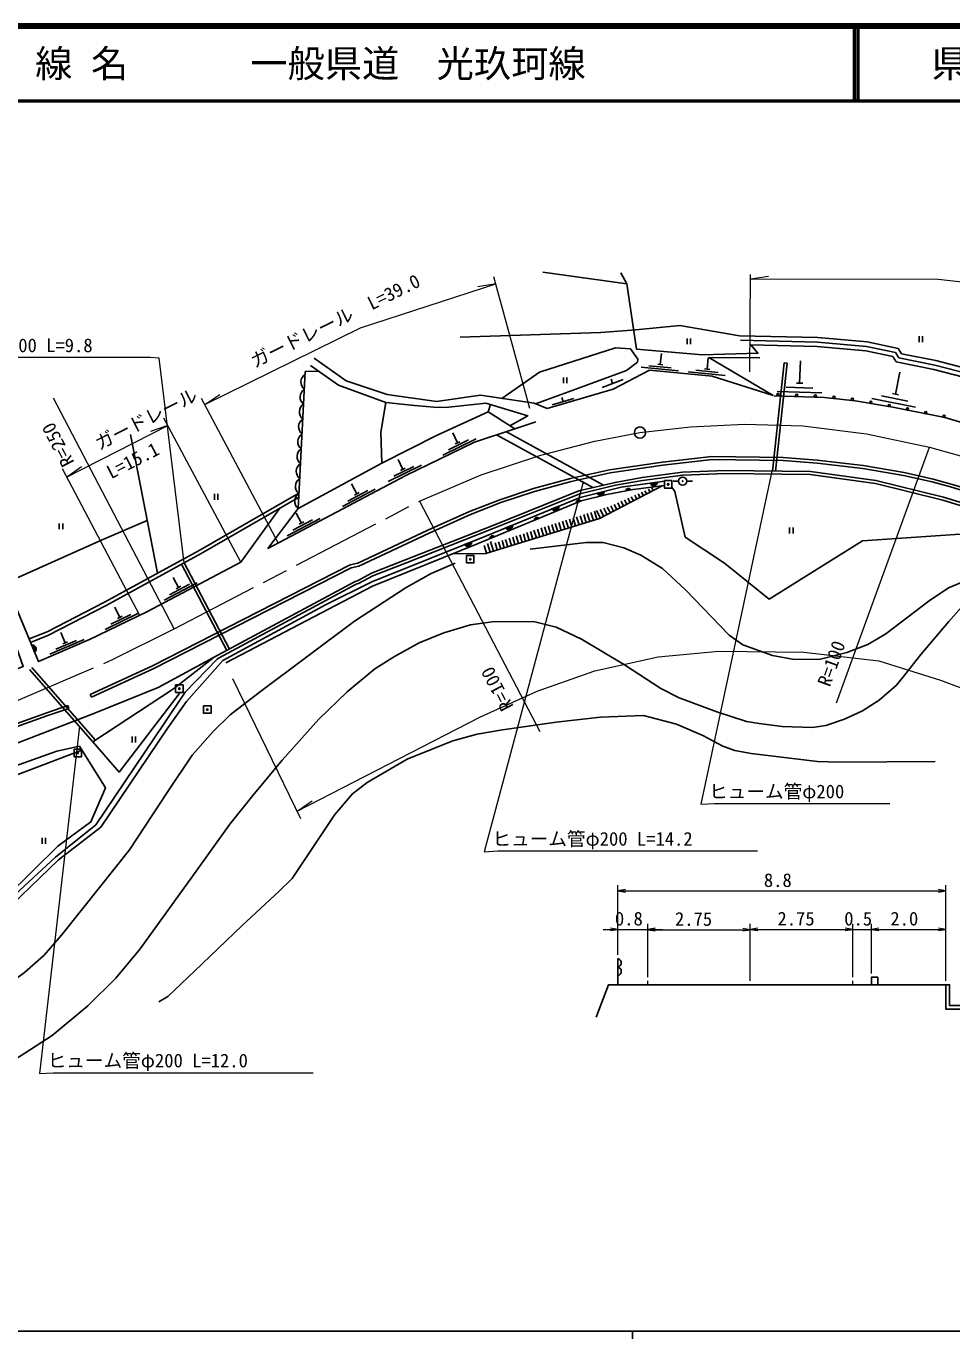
# Model space of a CAD drawing. Units: millimetres, scale not verified, with parts at other scales. Extents: x 40000 to 680000, y 20000 to 380000.
# Drawn here: x 186679 to 310849, y 204000 to 380000 of the extents above; entities that cross this region are included whole.
import ezdxf
from ezdxf.enums import TextEntityAlignment as Align

# ---------------------------------------------------------------- set-up
doc = ezdxf.new("R2010")
doc.units = ezdxf.units.MM
doc.header["$LTSCALE"] = 1000
doc.linetypes.add('CHAIN', pattern=[18.5, 12, -1.5, 3.5, -1.5])
for name, color, linetype, lineweight in [('M-BGD', 7, 'Continuous', 25), ('M-BMK', 2, 'CHAIN', 13), ('M-BMK-SRVR', 3, 'Continuous', 25), ('M-STR-HTXT', 7, 'Continuous', 13), ('M-TTL', 2, 'Continuous', 140), ('M-TTL-BAND', 7, 'Continuous', 25), ('M-TTL-LINE', 7, 'Continuous', 50)]:
    doc.layers.add(name, color=color, linetype=linetype, lineweight=lineweight)
doc.layers.add('M-TTL-TXT', color=7, linetype='Continuous')
doc.styles.add('ＭＳ ゴシック', font='')
doc.styles.get('ＭＳ ゴシック').set_extended_font_data('MS Gothic')

# ---------------------------------------------------------------- blocks, each defined once
blk = doc.blocks.new('open_arrow')
at = {"color": 0, "linetype": 'Continuous', "lineweight": -2}
blk.add_lwpolyline([(7.5, 1.25), (0, 0), (7.5, -1.25)], dxfattribs=at)

msp = doc.modelspace()

# ---------------------------------------------------------------- hatches: boundary and pattern name
at = {"layer": 'M-BGD'}
for points in [[(271391, 318854, -0.82183), (270410, 318722)], [(264224, 317631, -0.82183), (263263, 317392)], [(267770, 317828), (267156, 317706, -0.84072)], [(258119, 315649, -0.82183), (257202, 315273)], [(260497, 316078), (261075, 316317, 0.84072)], [(254866, 313756), (255445, 313994, 0.84072)], [(249474, 311531), (248896, 311292, -0.84072)], [(251914, 313105, -0.82183), (250998, 312729)], [(246413, 310865, -0.82183), (245494, 310495)], [(187427, 296994, -0.82183), (187806, 296078)]]:
    msp.add_hatch(color=256, dxfattribs=at).paths.add_polyline_path(points)
h = msp.add_hatch(color=256, dxfattribs=at)
edge = h.paths.add_edge_path()
edge.add_ellipse((274754, 319002), major_axis=(35.1, -35.6), ratio=1, start_angle=45.38745, end_angle=-134.61255, ccw=False)

# ---------------------------------------------------------------- linework, layer by layer
for p, q in [((267250, 345445), (255995, 347042)), ((275334, 338150), (275334, 337368)), ((275800, 338150), (275800, 337368)), ((306457, 338430), (306457, 337647)), ((306924, 338430), (306924, 337647)), ((270225, 334483), (273211, 334193)), ((271399, 334670), (272096, 334602)), ((271747, 334636), (271892, 336129)), ((278031, 334026), (278176, 335519)), ((288354, 334850), (286783, 320349)), ((288752, 334807), (287185, 320344)), ((288752, 334807), (288354, 334850)), ((290441, 332139), (290539, 335138)), ((258752, 332905), (258752, 332122)), ((259218, 332905), (259218, 332122)), ((263954, 331562), (266750, 332651)), ((265352, 332106), (265134, 332665)), ((269201, 334281), (274178, 333797)), ((275484, 333670), (280461, 333187)), ((276509, 333872), (279495, 333582)), ((277682, 334060), (278379, 333992)), ((303295, 330669), (303878, 333612)), ((287404, 331037), (293401, 330843)), ((288623, 331598), (292221, 331481)), ((290021, 332153), (290861, 332126)), ((248664, 328314), (248956, 329281)), ((257257, 329238), (260135, 330085)), ((258696, 329662), (258526, 330237)), ((300119, 330074), (306005, 328909)), ((301413, 330430), (304944, 329730)), ((302883, 330750), (303707, 330587)), ((251097, 325628), (264138, 318474)), ((252233, 325998), (255046, 326964)), ((200650, 325249), (204311, 306667)), ((242563, 322503), (247062, 324686)), ((243332, 323210), (246031, 324519)), ((244551, 324134), (243896, 325484)), ((244236, 323982), (244866, 324287)), ((249792, 325203), (262687, 318129)), ((235225, 318942), (239724, 321125)), ((235994, 319649), (238693, 320958)), ((237213, 320573), (236558, 321923)), ((236898, 320421), (237527, 320726)), ((231020, 317296), (230318, 318622)), ((271391, 318854), (270410, 318722)), ((274204, 319002), (273454, 319002)), ((275304, 319002), (276054, 319002)), ((211939, 317289), (211939, 316506)), ((212406, 317289), (212406, 316506)), ((229091, 315596), (233510, 317935)), ((229834, 316329), (232486, 317733)), ((230710, 317132), (231329, 317460)), ((264224, 317631), (263263, 317392)), ((267156, 317706), (267770, 317828)), ((268148, 316347), (267859, 316903)), ((268592, 316578), (268316, 317106)), ((269035, 316809), (268774, 317309)), ((269479, 317040), (269232, 317512)), ((269922, 317271), (269690, 317715)), ((270365, 317502), (270148, 317919)), ((270809, 317733), (270606, 318122)), ((258119, 315649), (257202, 315273)), ((260497, 316078), (261075, 316317)), ((263714, 314037), (263185, 315052)), ((264157, 314268), (263669, 315204)), ((264601, 314499), (264154, 315356)), ((265044, 314730), (264639, 315509)), ((265488, 314961), (265111, 315684)), ((265931, 315192), (265569, 315887)), ((266375, 315423), (266027, 316090)), ((266818, 315654), (266485, 316294)), ((267261, 315885), (266943, 316497)), ((267705, 316116), (267401, 316700)), ((191118, 313338), (191118, 312555)), ((191584, 313338), (191584, 312555)), ((221680, 311674), (226100, 314013)), ((222424, 312407), (225075, 313810)), ((223609, 313374), (222908, 314699)), ((223300, 313210), (223919, 313537)), ((254866, 313756), (255445, 313994)), ((257986, 312258), (257662, 313319)), ((258464, 312405), (258139, 313469)), ((258942, 312551), (258616, 313618)), ((259420, 312697), (259093, 313768)), ((259898, 312843), (259570, 313918)), ((260377, 312990), (260047, 314068)), ((260855, 313136), (260524, 314217)), ((261333, 313282), (261001, 314367)), ((261811, 313428), (261478, 314517)), ((262289, 313574), (261955, 314666)), ((262767, 313721), (262432, 314816)), ((263245, 313867), (262909, 314966)), ((248896, 311292), (249474, 311531)), ((251914, 313105), (250998, 312729)), ((252726, 310650), (252422, 311646)), ((253205, 310796), (252897, 311801)), ((253683, 310942), (253372, 311957)), ((254161, 311089), (253848, 312112)), ((254639, 311235), (254323, 312268)), ((255117, 311381), (254799, 312421)), ((255595, 311527), (255276, 312570)), ((256073, 311673), (255753, 312720)), ((256552, 311820), (256230, 312870)), ((257030, 311966), (256707, 313019)), ((257508, 312112), (257185, 313169)), ((289100, 312784), (289100, 312002)), ((289567, 312784), (289567, 312002)), ((246413, 310865), (245494, 310495)), ((248423, 309334), (248111, 310356)), ((248901, 309480), (248547, 310638)), ((249379, 309626), (248984, 310919)), ((249858, 309772), (249570, 310713)), ((250336, 309919), (250045, 310868)), ((250814, 310065), (250521, 311024)), ((251292, 310211), (250996, 311179)), ((251770, 310357), (251471, 311335)), ((252248, 310504), (251947, 311490)), ((207864, 308040), (213939, 296478)), ((207513, 307848), (213587, 296288)), ((205174, 303042), (209598, 305373)), ((205919, 303774), (208573, 305173)), ((207106, 304739), (206407, 306066)), ((206797, 304575), (207416, 304902)), ((197250, 299101), (201751, 301279)), ((198020, 299806), (200720, 301113)), ((199239, 300730), (198586, 302080)), ((198924, 300577), (199554, 300882)), ((189849, 295792), (194440, 297772)), ((190648, 296463), (193403, 297652)), ((191907, 297333), (191313, 298710)), ((191585, 297194), (192228, 297472)), ((187427, 296994), (187806, 296078)), ((187430, 294025), (195971, 284286)), ((187130, 293762), (195634, 284064)), ((195433, 290046), (195266, 290410)), ((192403, 288523), (192273, 288901)), ((200886, 284755), (200886, 283972)), ((201353, 284755), (201353, 283972)), ((188817, 271168), (188817, 270385)), ((189284, 271168), (189284, 270385)), ((266062, 251479), (266062, 254979))]:
    msp.add_line(p, q, dxfattribs=at)
for points in [[(266465, 346915), (267250, 345445), (268553, 336715), (277386, 335928), (284848, 336143), (283898, 337271)], [(244892, 338292), (263789, 338928), (268453, 339281), (274385, 339886), (282361, 338508), (292859, 338256), (299480, 337669), (303657, 336773), (304116, 336091), (308709, 335160), (316767, 333080), (321705, 331405), (326640, 329352), (339450, 324039), (347818, 320610), (351208, 319139), (352174, 318011), (352196, 316728)], [(250500, 330102), (255543, 333609), (265730, 336881), (267733, 336736), (268730, 335377), (268694, 334969), (267207, 333846), (259434, 330959), (255016, 329370)], [(282521, 337904), (292825, 337657), (299390, 337074), (303295, 336237), (303756, 335552), (308575, 334575), (316595, 332505), (321493, 330843), (326410, 328797), (339222, 323484), (347585, 320057), (350842, 318644), (351577, 317785), (351586, 317326)], [(283898, 337271), (292791, 337058), (299300, 336480), (302932, 335701), (303395, 335012), (308440, 333990), (316424, 331930), (321281, 330282), (326179, 328243), (338993, 322930), (347352, 319504), (350476, 318149), (350981, 317559), (350989, 317129)], [(251575, 326425), (253968, 327769), (248337, 329468), (243395, 328901), (241889, 328872), (238776, 329126), (234905, 329537), (228579, 331850), (224826, 334494)], [(225295, 335470), (229611, 332431), (235108, 330612), (241702, 329693), (247612, 330537), (254825, 329450), (256567, 328723)], [(285116, 335554), (278265, 335584), (286880, 330483)], [(223141, 315341), (224107, 333685), (225909, 333732)], [(256567, 328723), (265418, 331327), (270311, 333871), (278699, 333057), (286880, 330483)], [(234905, 329537), (234245, 325582), (234372, 321418)], [(286982, 330451), (293784, 330230), (297883, 329766), (302945, 328903), (309911, 327524), (316152, 325699), (324824, 322658), (337714, 317611), (353739, 311551), (368469, 306165)], [(403715, 285185), (371892, 296792), (362913, 300010), (337242, 309204), (313692, 317736), (310790, 318601), (308337, 319277), (304459, 320146), (298970, 321112), (292808, 321818), (288251, 322181), (278675, 322288), (272020, 321547), (264948, 320524), (259695, 319351), (254736, 318006), (250202, 316505), (246139, 314918), (240550, 312409), (231163, 307985), (230143, 307768), (203606, 294227), (195266, 290410)], [(146535, 270914), (167529, 276761), (181569, 282375), (195747, 287850), (204382, 291347), (212391, 295644), (230798, 305551), (231107, 305630), (233014, 306668), (237405, 308386), (249170, 313029), (260826, 317687), (265672, 318838), (269304, 319477), (274734, 320209), (280495, 320418), (291884, 320293), (300681, 319101), (309757, 316840), (318248, 314240), (351479, 302055), (372198, 294397), (383247, 290349)], [(403578, 284809), (371756, 296416), (362778, 299633), (337107, 308828), (313566, 317356), (310679, 318216), (308240, 318889), (304381, 319754), (298912, 320716), (292769, 321420), (288233, 321781), (278695, 321888), (272071, 321150), (265020, 320131), (259791, 318962), (254852, 317623), (250338, 316129), (246294, 314549), (240718, 312046), (231291, 307603), (230278, 307388), (203780, 293867), (195433, 290046)], [(212275, 295128), (212580, 295292), (230945, 305176), (231254, 305255), (233183, 306304), (237551, 308013), (249317, 312657), (260947, 317305), (265752, 318446), (269366, 319082), (274768, 319810), (280500, 320018), (291855, 319893), (300606, 318707), (309650, 316454), (318121, 313861), (351340, 301680), (372060, 294021), (383106, 289975)], [(213045, 294941), (226929, 302478), (233067, 305493), (248442, 311682), (260998, 316829), (266490, 318195), (272303, 318977)], [(187078, 297836), (189467, 298783), (197161, 302760), (209888, 309716), (223249, 317407)], [(187270, 297374), (189674, 298327), (197396, 302318), (210132, 309279), (223218, 316812)], [(213458, 294658), (233134, 304920), (247332, 310647), (261128, 316339), (264567, 317189), (268089, 317892), (272303, 318433)], [(243927, 309274), (248337, 309307), (263592, 313973), (272105, 318408)], [(273303, 318175), (273698, 317633), (275064, 311489), (280353, 308015), (286366, 303192), (298869, 310996), (319787, 312416)], [(142418, 286078), (143424, 280437), (151813, 282357), (159141, 284339), (166217, 286545), (174106, 289351), (186286, 294163), (183530, 301934), (185080, 302667), (188330, 294810), (195167, 297759), (202838, 301472), (215465, 308127), (220704, 315365)], [(183270, 305059), (196869, 311149), (202919, 313731)], [(312772, 305666), (310399, 304693), (307809, 302956), (301985, 298543), (299575, 297089), (296765, 296006), (293229, 295122), (289721, 295065), (286818, 295622), (282797, 297061), (280963, 298328), (275129, 304422), (272047, 307285), (269115, 309082), (266861, 310050), (264095, 310755), (261805, 310756), (254296, 309885)], [(126131, 235635), (129443, 235728), (148393, 238250), (154368, 239697), (166633, 242787), (173968, 245689), (178620, 247917), (182654, 250358), (186427, 253125), (189051, 255414), (191426, 258130), (196691, 264713), (200520, 269572), (205654, 277386), (208947, 282272), (211766, 285417), (214033, 287650), (217909, 290650), (230711, 300238), (237665, 304743), (241010, 306629), (244241, 308006)], [(312481, 302445), (310443, 300160), (306702, 295747), (304736, 293262), (303425, 291635), (301117, 289631), (298866, 288202), (296438, 287071), (293943, 286251), (292158, 285963), (288103, 286092), (285031, 286495), (283319, 286772), (279344, 288084), (274284, 289926), (271809, 291208), (266930, 294351), (261162, 297791), (257780, 299412), (254741, 300164), (249196, 300134), (246268, 299751), (242700, 298661), (239403, 297335), (236089, 295503), (233469, 293828), (229732, 290735), (225928, 287099), (221008, 281574), (217087, 276856), (214003, 273004), (209009, 266084), (201943, 256274), (198718, 252363), (194964, 248661), (190166, 244673), (185087, 241422)], [(212275, 295128), (207980, 290711), (205178, 286522), (196016, 272921), (190621, 268594), (180375, 259154), (170829, 258297), (150619, 250868), (133222, 248041), (110656, 258581), (101997, 262377), (94881, 264560), (79812, 269811)], [(213045, 294941), (208158, 289452), (205659, 285923), (196675, 272612), (190993, 268204), (180983, 258604), (170929, 257854), (150734, 250431), (133158, 247575), (110470, 258171), (101840, 261955), (94741, 264132), (79871, 269314)], [(211703, 295275), (206435, 291154), (195634, 284064), (199127, 279977), (207339, 290671)], [(192273, 288901), (189311, 287886), (172226, 281768), (163660, 278966), (158839, 277383), (153311, 275731), (146712, 274008)], [(192403, 288523), (189444, 287508), (172356, 281390), (163784, 278585), (158959, 277002), (153419, 275346), (146813, 273621)], [(204475, 249164), (205666, 249875), (209252, 253295), (215604, 259382), (220599, 264014), (222351, 265732), (228072, 274298), (230458, 277065), (232441, 278585), (237774, 281739), (241011, 283037), (243925, 284197), (247181, 285073), (250592, 285637), (257766, 286662), (263730, 287331), (269507, 287585), (273911, 286419), (277469, 284874), (280119, 283479), (281736, 282878), (283954, 282478), (292846, 281403), (295708, 281303), (308602, 281415)], [(193832, 283442), (197299, 277864), (195348, 273311), (190903, 270033), (180617, 259969), (170738, 259109), (150479, 251701), (133428, 249220), (102864, 263148), (119639, 265144), (145255, 269776)], [(146712, 269734), (167835, 274283), (181368, 279450), (190774, 282792), (193832, 283442)], [(144971, 270722), (145793, 267986), (169061, 273387), (194143, 282942)], [(263151, 247126), (264812, 251479), (310562, 251479), (310562, 248679), (312562, 248679), (312562, 251479), (314162, 251479), (316707, 254624)], [(300912, 251479), (300912, 252479), (300062, 252479), (300062, 251479)], [(310062, 251479), (310062, 248179), (313062, 248179), (313062, 251479)]]:
    msp.add_lwpolyline(points, dxfattribs=at)
for points in [[(219078, 309957), (223141, 315341), (234372, 321418), (241713, 325108), (248664, 328314), (252233, 325998), (246820, 324235), (237606, 319764)], [(272303, 319075), (273303, 319075), (273303, 318075), (272303, 318075)], [(245748, 309031), (246748, 309031), (246748, 308031), (245748, 308031)], [(206717, 291671), (207717, 291671), (207717, 290671), (206717, 290671)], [(210474, 288872), (211474, 288872), (211474, 287872), (210474, 287872)], [(193088, 283038), (194088, 283038), (194088, 282038), (193088, 282038)]]:
    msp.add_lwpolyline(points, close=True, dxfattribs=at)
for centre, radius in [((287552, 330582), 150), ((290051, 330501), 150), ((292549, 330420), 150), ((295041, 330239), 150), ((297525, 329957), 150), ((299992, 329558), 150), ((302457, 329138), 150), ((304912, 328666), 150), ((307364, 328181), 150), ((309817, 327695), 150), ((272803, 318575), 100), ((274754, 319002), 550), ((274754, 319002), 50), ((246248, 308531), 100), ((207217, 291171), 100), ((210974, 288372), 100), ((193588, 282538), 100)]:
    msp.add_circle(centre, radius, dxfattribs=at)
for centre, radius, start, end in [((224784, 332278), 1250, 123.85588, 230.11609), ((224678, 330281), 1250, 123.85588, 230.11609), ((224573, 328284), 1250, 123.85588, 230.11609), ((224468, 326287), 1250, 123.85588, 230.11609), ((224363, 324290), 1250, 123.85588, 230.11609), ((224258, 322292), 1250, 123.85588, 230.11609), ((224153, 320295), 1250, 123.85588, 230.11609), ((224047, 318298), 1250, 123.85588, 230.11609), ((270887, 318885), 505, 198.82825, 356.48644), ((223942, 316301), 1250, 123.85588, 230.11609), ((263720, 317607), 505, 205.14444, 2.80263), ((267473, 317714), 318, 21.1803, 181.39803), ((257624, 315551), 505, 213.46077, 11.11896), ((260807, 316147), 318, 32.30955, 192.52728), ((255177, 313824), 318, 32.30955, 192.52728), ((249206, 311361), 318, 32.30955, 192.52728), ((251419, 313008), 505, 213.46077, 11.11896), ((245917, 310771), 505, 213.09734, 10.75553), ((187526, 296499), 505, 303.64365, 101.30184), ((265916, 254407), 590, 284.31106, 75.68894), ((265916, 253265), 590, 284.31106, 75.68894)]:
    msp.add_arc(centre, radius, start, end, dxfattribs=at)
at = {"layer": 'M-BMK'}
for p, q in [((270062, 251479), (270062, 251979)), ((297562, 251479), (297562, 251979))]:
    msp.add_line(p, q, dxfattribs=at)
msp.add_lwpolyline([(184674, 289231), (198271, 295071), (206537, 299187), (239455, 316329), (247691, 319841), (255707, 322475), (262984, 324345), (269014, 325517), (275792, 326283), (283045, 326622), (290857, 326416), (299427, 325350), (307840, 323574), (313126, 322072), (320613, 319533), (365428, 302867), (459093, 268424)], dxfattribs=at)
at = {"layer": 'M-BMK-SRVR'}
msp.add_circle((269014, 325517), 750, dxfattribs=at)
at = {"layer": 'M-STR-HTXT'}
for p, q in [((249674, 345474), (247256, 345047)), ((254247, 328725), (249424, 346391)), ((283760, 333641), (283844, 346716)), ((283840, 346135), (286272, 346472)), ((203295, 335586), (170084, 335586)), ((204535, 335486), (203295, 335586)), ((207864, 308040), (204535, 335486)), ((206537, 299187), (190332, 330146)), ((220496, 310708), (210190, 330090)), ((210632, 329259), (212660, 330641)), ((215465, 308127), (205147, 327435)), ((192089, 319535), (205657, 326480)), ((205657, 326480), (203337, 325677)), ((295392, 289261), (307840, 323574)), ((191479, 320688), (201891, 301014)), ((192089, 319535), (194097, 320947)), ((286850, 320963), (277186, 275663)), ((261384, 318844), (248116, 269309)), ((239455, 316329), (255586, 285417)), ((214361, 292549), (223495, 273785)), ((193806, 286149), (188449, 239580)), ((223035, 274730), (225040, 276147)), ((277186, 275663), (279025, 275763)), ((279025, 275763), (302527, 275763)), ((248116, 269309), (249954, 269408)), ((249954, 269408), (284777, 269408)), ((266062, 255479), (266062, 264812)), ((266062, 264062), (310062, 264062)), ((310062, 251979), (310062, 264812)), ((264062, 258896), (272062, 258896)), ((270062, 252479), (270062, 259646)), ((270062, 258855), (283812, 258855)), ((283812, 251979), (283812, 259646)), ((283812, 258896), (297562, 258896)), ((295562, 258896), (302062, 258896)), ((297562, 252479), (297562, 259646)), ((300062, 252979), (300062, 259646)), ((300062, 258896), (310062, 258896)), ((188449, 239580), (190287, 239680)), ((190287, 239680), (225161, 239680))]:
    msp.add_line(p, q, dxfattribs=at)
for points in [[(210632, 329259), (231509, 339567), (249674, 345474)], [(283840, 346135), (309017, 346084), (319062, 344949), (352394, 339341), (361304, 336858), (376053, 330705)], [(223035, 274730), (247551, 287346), (255219, 290825), (262964, 293549), (271459, 295454), (279580, 296215), (290990, 296047), (301055, 294926), (309342, 292313), (383664, 264546), (450047, 239589), (464226, 236085), (491622, 232306), (553764, 229084)]]:
    msp.add_lwpolyline(points, dxfattribs=at)
at = {"layer": 'M-TTL'}
msp.add_line((680000, 380000), (40000, 380000), dxfattribs=at)
at = {"layer": 'M-TTL-BAND'}
for p, q in [((40000, 205000), (579000, 205000)), ((268000, 205000), (268000, 204000))]:
    msp.add_line(p, q, dxfattribs=at)
at = {"layer": 'M-TTL-LINE'}
for p, q in [((297750, 380000), (297750, 370000)), ((298250, 380000), (298250, 370000)), ((40000, 370000), (680000, 370000))]:
    msp.add_line(p, q, dxfattribs=at)

# ---------------------------------------------------------------- block references
at = {"layer": 'M-STR-HTXT', "xscale": 133, "yscale": 133}
for p in [(266062, 264062), (270062, 258896), (270062, 258855), (283812, 258896), (300062, 258896), (300062, 258896)]:
    msp.add_blockref('open_arrow', p, dxfattribs=at)
at = {"layer": 'M-STR-HTXT', "xscale": 133, "yscale": 133, "rotation": 180}
for p in [(310062, 264062), (266062, 258896), (283812, 258855), (297562, 258896), (297562, 258896), (310062, 258896)]:
    msp.add_blockref('open_arrow', p, dxfattribs=at)

# ---------------------------------------------------------------- texts
at = {"layer": 'M-STR-HTXT', "style": 'ＭＳ ゴシック'}
for s, rotation, p in [('ガードレール\u3000L=39.0', 26.277, (228779, 339183)), ('ガードレール', 27.107, (203414, 326036)), ('R=250', 117.629, (192225, 324554)), ('L=15.1', 27.107, (201636, 320464)), ('R=100', 70.06, (296076, 294056)), ('R=100', 117.558, (251145, 291815))]:
    msp.add_text(s, height=1833, rotation=rotation, dxfattribs=at).set_placement(p, align=Align.BOTTOM_CENTER)
msp.add_text('ヒューム管φ200 L=9.8', height=1833, dxfattribs=at).set_placement((195585, 335747), align=Align.BOTTOM_RIGHT)
for s, p in [('ヒューム管φ200', (278290, 275925)), ('ヒューム管φ200 L=14.2', (249219, 269570)), ('ヒューム管φ200 L=12.0', (189552, 239841))]:
    msp.add_text(s, height=1833, dxfattribs=at).set_placement(p, align=Align.BOTTOM_LEFT)
for s, p in [('8.8', (287512, 265499)), ('0.8', (267530, 260333)), ('2.75', (276207, 260292)), ('2.75', (289957, 260333)), ('0.5', (298294, 260333)), ('2.0', (304487, 260333))]:
    msp.add_text(s, height=1833, dxfattribs=at).set_placement(p, align=Align.MIDDLE_CENTER)
at = {"layer": 'M-TTL-TXT', "style": 'ＭＳ ゴシック'}
for s, p in [('路 線 名', (180380, 375000)), ('一般県道\u3000光玖珂線', (216734, 375000))]:
    msp.add_text(s, height=3666, dxfattribs=at).set_placement(p, align=Align.MIDDLE_LEFT)
msp.add_text('県\u3000名', height=3666, dxfattribs=at).set_placement((315625, 375000), align=Align.MIDDLE_CENTER)

doc.saveas('drawing.dxf')
